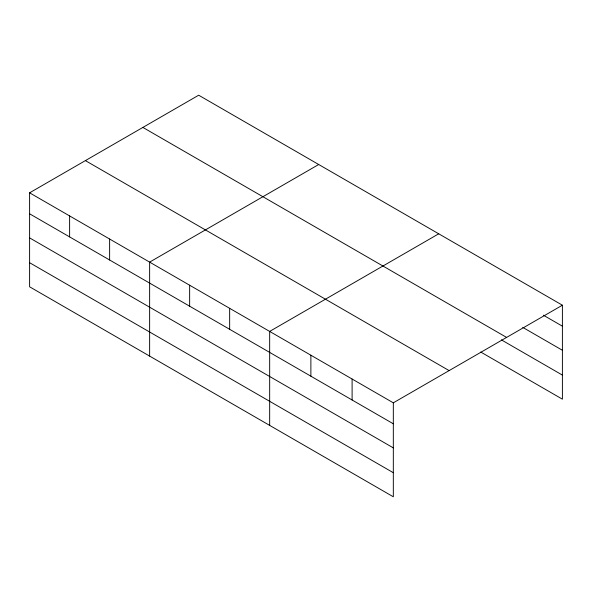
<?xml version="1.0" encoding="UTF-8"?>
<svg xmlns="http://www.w3.org/2000/svg" width="592" height="592" viewBox="0 0 592 592"><rect width="100%" height="100%" fill="white"/><g stroke="black" fill="none" stroke-linecap="round" stroke-linejoin="round"><path stroke-width="0.89" d="M29.6 192.822L393.325 402.819L393.325 496.792L29.6 286.794L29.6 192.822L198.675 95.208L562.4 305.206L562.4 399.178L480.748 352.04M318.703 164.509L149.628 262.123L149.628 356.095M438.731 233.803L269.663 331.416L269.663 425.389M393.325 402.819L562.4 305.206M543.375 315.196L562.4 326.177M522.766 327.383L562.4 350.272M142.879 127.421L506.604 337.418M501.357 339.845L562.4 375.091M85.396 160.61L449.121 370.607M29.6 213.801L393.325 423.791M29.6 237.888L393.325 447.885M29.6 262.707L393.325 472.705M352.107 379.021L352.107 399.992M310.881 355.222L310.881 376.194M229.652 308.321L229.652 329.293M189.64 285.218L189.64 306.197M109.624 239.02L109.624 259.999M69.612 215.925L69.612 236.896"/></g></svg>
